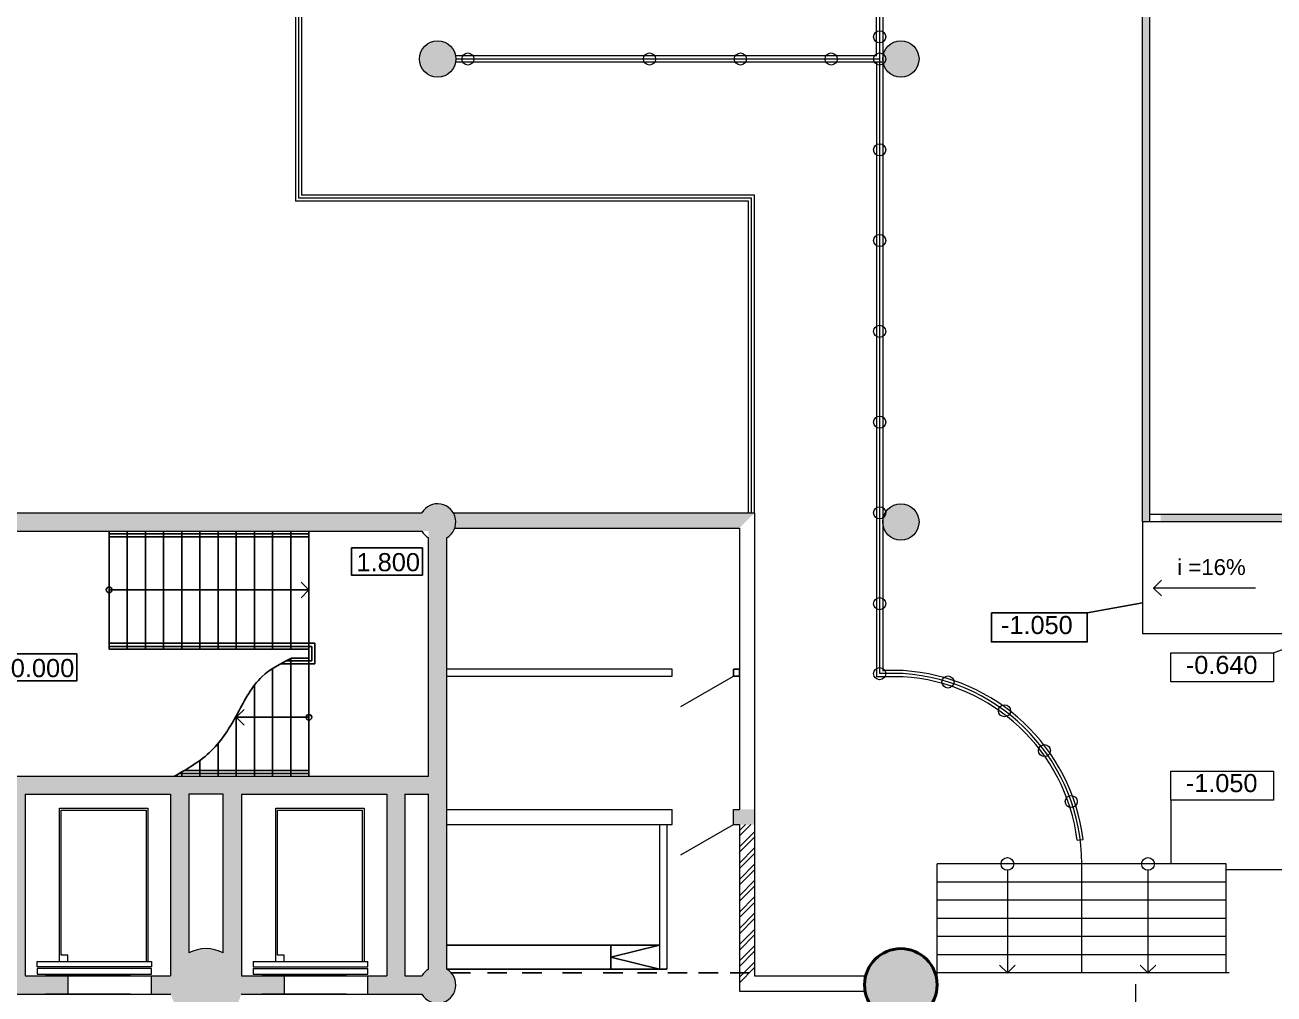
# Model space of a CAD drawing. Header units: millimetres. Extents: x 72919 to 485785, y -53256 to 338519.
# Drawn here: x 276220 to 296849, y 45275 to 61287 of the extents above; entities that cross this region are included whole.
import ezdxf
from ezdxf.enums import TextEntityAlignment as Align

# ---------------------------------------------------------------- set-up
doc = ezdxf.new("R2010")
doc.units = ezdxf.units.MM
doc.layers.add('1', color=7, linetype='Continuous')
for name, color, linetype, lineweight in [('door', 177, 'Continuous', 9), ('h', 7, 'Continuous', 9), ('lifts', 7, 'Continuous', 35), ('stairs', 4, 'Continuous', 5), ('wall', 5, 'Continuous', 40)]:
    doc.layers.add(name, color=color, linetype=linetype, lineweight=lineweight)
doc.styles.add('Arial Cyr', font='arial.ttf', dxfattribs={"width": 0.95})
doc.styles.add('STW_ARIAL', font='arial.ttf')
doc.styles.add('МВВ-22', font='arial.ttf', dxfattribs={"height": 300})

# ---------------------------------------------------------------- blocks, each defined once
blk = doc.blocks.new('Колонна ∅1200')
at = {"lineweight": 9, "ltscale": 400, "true_color": 0x000000}
h = blk.add_hatch(color=18, dxfattribs=at)
h.dxf.hatch_style = 1
edge = h.paths.add_edge_path()
edge.add_arc((0, 0), 600, 0, 360)
at = {"color": 18, "ltscale": 400, "true_color": 0x000000}
blk.add_circle((0, 0), 600, dxfattribs=at)

msp = doc.modelspace()

# ---------------------------------------------------------------- hatches: boundary and pattern name
at = {"ltscale": 500, "true_color": 0x000000}
h = msp.add_hatch(color=18, dxfattribs=at)
h.dxf.hatch_style = 1
edge = h.paths.add_edge_path()
edge.add_line((297409.71794, 53199.99864), (294975.43377, 53199.99944))
edge.add_line((294975.43377, 53199.99944), (294975.43614, 53074.99944))
edge.add_line((294975.43614, 53074.99944), (297379.30211, 53074.99944))
edge.add_arc((298094.40876, 52967.19392), 723.18708, 161.221227941, 171.426962129, ccw=False)
h.paths.add_polyline_path([(294800.43379, 60724.99944), (294675.43379, 60724.99944), (294675.43379, 53074.99954), (294800.43379, 53074.9995)])
h.paths.add_polyline_path([(294800.43379, 68074.8962), (294675.43379, 68074.8962), (294675.43379, 60724.99944), (294800.43379, 60724.99944)])
h.paths.add_polyline_path([(297960.43379, 62500.52744), (294800.43379, 62500.52744), (294800.43379, 62375.52744), (297960.43379, 62375.52744)])
h.paths.add_polyline_path([(298335.43379, 62500.52744), (297960.43379, 62500.52744), (297960.43379, 62375.52744), (298335.43379, 62375.52744)])
h.paths.add_polyline_path([(298710.43379, 62500.52744), (298335.43379, 62500.52744), (298335.43379, 62375.52744), (298710.43379, 62375.52744)])
h.paths.add_polyline_path([(299535.43379, 62500.52744), (298710.43379, 62500.52744), (298710.43379, 62375.52744), (299535.43379, 62375.52744)])
h = msp.add_hatch(color=18, dxfattribs=at)
h.dxf.hatch_style = 1
edge = h.paths.add_edge_path()
edge.add_line((279795.43379, 48574.90421), (282195.43379, 48574.90421))
edge.add_line((282195.43379, 48574.90421), (282195.43379, 45574.90421))
edge.add_line((282195.43379, 45574.90421), (281880.43379, 45574.90421))
edge.add_line((281880.43379, 45574.90421), (281880.43379, 45274.90421))
edge.add_line((281880.43379, 45274.90421), (282775.62616, 45274.90421))
edge.add_arc((283035.39595, 45424.94204), 299.98616, 210.009870694, 419.990129306)
edge.add_line((283185.43379, 45684.71183), (283185.43379, 52815.09659))
edge.add_arc((283035.43379, 53074.90421), 300, 300, 405.000000002)
edge.add_arc((283035.43379, 53074.90421), 300, 45.000000002, 150)
edge.add_line((282775.62616, 53224.90421), (275645.24141, 53224.90421))
edge.add_arc((275385.43379, 53074.90421), 300, 29.999999996, 240)
edge.add_line((275235.43379, 52815.09659), (275235.43379, 52654.90421))
edge.add_line((275235.43379, 52654.90421), (275535.43379, 52654.90421))
edge.add_line((275535.43379, 52654.90421), (275535.43379, 52815.09659))
edge.add_arc((275385.43379, 53074.90421), 300, 300, 330)
edge.add_line((275645.24141, 52924.90421), (282885.43379, 52924.90421))
edge.add_line((282885.43379, 52924.90421), (282885.43379, 48874.90421))
edge.add_line((282885.43379, 48874.90421), (275535.43379, 48874.90421))
edge.add_line((275535.43379, 48874.90421), (275535.43379, 50854.90421))
edge.add_line((275535.43379, 50854.90421), (275235.43379, 50854.90421))
edge.add_line((275235.43379, 50854.90421), (275235.43379, 45684.71183))
edge.add_arc((275385.47161, 45424.94204), 299.98616, 120.009868479, 329.990131521)
edge.add_line((275645.24141, 45274.90421), (276930.43379, 45274.90421))
edge.add_line((276930.43379, 45274.90421), (276930.43379, 45574.90421))
edge.add_line((276930.43379, 45574.90421), (276225.43379, 45574.90421))
edge.add_line((276225.43379, 45574.90421), (276225.43379, 48574.90421))
edge.add_line((276225.43379, 48574.90421), (278625.43379, 48574.90421))
edge.add_line((278625.43379, 48574.90421), (278625.43379, 45574.90421))
edge.add_line((278625.43379, 45574.90421), (278310.43379, 45574.90421))
edge.add_line((278310.43379, 45574.90421), (278310.43379, 45274.90421))
edge.add_line((278310.43379, 45274.90421), (278629.48628, 45274.90421))
edge.add_arc((279210.43379, 45424.90421), 600, 194.477512186, 345.522487814)
edge.add_line((279791.38129, 45274.90421), (280500.43379, 45274.90421))
edge.add_line((280500.43379, 45274.90421), (280500.43379, 45574.90421))
edge.add_line((280500.43379, 45574.90421), (279795.43379, 45574.90421))
edge.add_line((279795.43379, 45574.90421), (279795.43379, 48574.90421))
edge = h.paths.add_edge_path(flags=16)
edge.add_line((278925.43379, 45952.89569), (278925.43379, 48574.90421))
edge.add_line((278925.43379, 48574.90421), (279495.43379, 48574.90421))
edge.add_line((279495.43379, 48574.90421), (279495.43379, 45952.89569))
edge.add_arc((279210.43379, 45424.90421), 600, 61.640649966, 118.359350028)
edge = h.paths.add_edge_path(flags=16)
edge.add_line((275925.43379, 45574.90421), (275645.24141, 45574.90421))
edge.add_arc((275385.43379, 45424.90421), 300, 30, 60)
edge.add_line((275535.43379, 45684.71183), (275535.43379, 48574.90421))
edge.add_line((275535.43379, 48574.90421), (275925.43379, 48574.90421))
edge.add_line((275925.43379, 48574.90421), (275925.43379, 45574.90421))
edge = h.paths.add_edge_path(flags=16)
edge.add_line((282495.43379, 48574.90421), (282885.43379, 48574.90421))
edge.add_line((282885.43379, 48574.90421), (282885.43379, 45684.71183))
edge.add_arc((283035.43379, 45424.90421), 300, 120, 150)
edge.add_line((282775.62616, 45574.90421), (282495.43379, 45574.90421))
edge.add_line((282495.43379, 45574.90421), (282495.43379, 48574.90421))
h = msp.add_hatch(color=18, dxfattribs=at)
h.dxf.hatch_style = 1
h.paths.add_polyline_path([(283318.2765, 53224.90421), (283318.2765, 52974.90421), (288018.76342, 52974.90421), (288270.76342, 53224.90421)])
h = msp.add_hatch(color=18, dxfattribs=at)
h.dxf.hatch_style = 1
h.paths.add_polyline_path([(287919.6051, 48324.90421), (287919.6051, 48074.90421), (288270.76342, 48074.90421), (288270.76342, 48324.90421)])
at = {"layer": '1', "ltscale": 500, "true_color": 0x000000}
h = msp.add_hatch(color=18, dxfattribs=at)
h.dxf.hatch_style = 1
h.paths.add_polyline_path([(288270.76342, 53224.90421), (288020.76342, 52974.90421), (288020.76342, 48324.90421), (288270.76342, 48324.90421), (288270.76342, 53224.90421)], flags=0)
h = msp.add_hatch(color=18, dxfattribs=at)
h.dxf.hatch_style = 1
h.paths.add_polyline_path([(283185.43379, 50644.90421), (283185.43379, 50524.90421), (286907.6051, 50524.90421), (286907.6051, 50644.90421), (283185.43379, 50644.90421)], flags=0)
h = msp.add_hatch(color=18, dxfattribs=at)
h.dxf.hatch_style = 1
h.paths.add_polyline_path([(286907.6051, 48074.90421), (283185.43379, 48074.90421), (283185.43379, 48324.90421), (286907.6051, 48324.90421)], flags=0)
h = msp.add_hatch(color=18, dxfattribs=at)
h.dxf.hatch_style = 1
h.paths.add_polyline_path([(286700.76342, 45684.80706), (286700.76342, 48074.90421), (286820.76342, 48074.90421), (286820.76342, 45684.80706)], flags=0)
h = msp.add_hatch(color=18, dxfattribs=at)
h.dxf.hatch_style = 1
h.paths.add_polyline_path([(288018.76342, 45574.90421), (288018.76342, 45324.90421), (290093.84191, 45324.90421), (290093.84191, 45574.90421), (288018.76342, 45574.90421)], flags=0)
at = {"layer": 'wall', "lineweight": 18, "ltscale": 0.007407, "true_color": 0x000000}
h = msp.add_hatch(color=18, dxfattribs=at)
h.dxf.hatch_style = 1
edge = h.paths.add_edge_path()
edge.add_arc((283035.43379, 60724.99944), 300, 0, 360)
h = msp.add_hatch(color=18, dxfattribs=at)
h.dxf.hatch_style = 1
edge = h.paths.add_edge_path()
edge.add_arc((290685.43379, 60724.99944), 300, 0, 360)
h = msp.add_hatch(color=18, dxfattribs=at)
h.dxf.hatch_style = 1
edge = h.paths.add_edge_path()
edge.add_arc((290685.43379, 53074.99944), 300, 9, 369)
h = msp.add_hatch(color=18, dxfattribs=at)
h.dxf.hatch_style = 1
h.paths.add_polyline_path([(287920.6051, 50644.90421), (287920.6051, 50524.90421), (288020.76342, 50524.90421), (288020.76342, 50644.90421), (287920.6051, 50644.90421)], flags=0)

# ---------------------------------------------------------------- linework, layer by layer
at = {"color": 18, "ltscale": 500, "true_color": 0x000000}
for p, q in [((277610.43379, 51952.40421), (280910.43266, 51952.40627)), ((281005.43379, 51069.90421), (277610.43379, 51069.90421)), ((280955.43379, 51019.90421), (277610.43379, 51019.90421)), ((280955.43379, 50779.90421), (280955.43379, 51019.90421)), ((281005.43379, 50729.90421), (281005.43379, 51069.90421)), ((280533.16526, 50779.90421), (280955.43379, 50779.90421)), ((280439.89517, 50729.90421), (281005.43379, 50729.90421)), ((280910.43379, 49847.40421), (279695.4091, 49847.40345)), ((288020.76342, 47976.87112), (288118.79651, 48074.90421)), ((288020.76342, 47887.06852), (288208.59911, 48074.90421)), ((288020.76342, 47707.46344), (288270.76342, 47957.46344)), ((288020.76342, 47617.66084), (288270.76342, 47867.66084)), ((288020.76342, 47438.05575), (288270.76342, 47688.05575)), ((288020.76342, 47348.25315), (288270.76342, 47598.25315)), ((288020.76342, 47168.64807), (288270.76342, 47418.64807)), ((288020.76342, 47078.84547), (288270.76342, 47328.84547)), ((288020.76342, 46899.24039), (288270.76342, 47149.24039)), ((288020.76342, 46809.43779), (288270.76342, 47059.43779)), ((288020.76342, 46629.8327), (288270.76342, 46879.8327)), ((288020.76342, 46540.0301), (288270.76342, 46790.0301)), ((288020.76342, 46360.42502), (288270.76342, 46610.42502)), ((288020.76342, 46270.62242), (288270.76342, 46520.62242)), ((288020.76342, 46091.01734), (288270.76342, 46341.01734)), ((288020.76342, 46001.21474), (288270.76342, 46251.21474)), ((283185.43379, 46084.80706), (286700.76342, 46084.80706)), ((286700.76342, 46084.80706), (285895.97556, 45884.80706)), ((285895.97556, 46084.80706), (285895.97556, 45684.80706)), ((288020.76342, 45821.60965), (288270.76342, 46071.60965)), ((285895.97556, 45884.80706), (286700.76342, 45684.80706)), ((288020.76342, 45731.80705), (288270.76342, 45981.80705)), ((288020.76342, 45552.20197), (288270.76342, 45802.20197)), ((283185.43379, 45684.80706), (286820.76342, 45684.80706)), ((283259.04058, 45624.99944), (283580.00565, 45624.99944)), ((283859.72068, 45624.99944), (284180.68574, 45624.99944)), ((284433.13764, 45624.99944), (284754.10271, 45624.99944)), ((285097.58024, 45624.99944), (285418.54531, 45624.99944)), ((285771.09705, 45624.99944), (286092.06212, 45624.99944)), ((286335.3993, 45624.99944), (286656.36437, 45624.99944)), ((286835.97955, 45624.99944), (287156.94461, 45624.99944)), ((287345.67452, 45624.99944), (287666.63958, 45624.99944)), ((287864.4842, 45624.99944), (288185.44926, 45624.99944)), ((288020.76342, 45462.39937), (288270.76342, 45712.39937))]:
    msp.add_line(p, q, dxfattribs=at)
for points in [[(277610.43379, 50974.90421), (277610.43379, 52924.90421)], [(277610.43379, 52879.90421), (280910.43379, 52879.90421)], [(277610.43379, 52829.90421), (280910.43379, 52829.90421)], [(277910.43379, 50974.90421), (277910.43379, 52924.90421)], [(278210.43379, 50974.90421), (278210.43379, 52924.90421)], [(278510.43379, 50974.90421), (278510.43379, 52924.90421)], [(278810.43379, 50974.90421), (278810.43379, 52924.90421)], [(279110.43379, 50974.90421), (279110.43379, 52924.90421)], [(279410.43379, 50974.90421), (279410.43379, 52924.90421)], [(279710.43379, 50974.90421), (279710.43379, 52924.90421)], [(280010.43379, 50974.90421), (280010.43379, 52924.90421)], [(280310.43379, 50974.90421), (280310.43379, 52924.90421)], [(280610.43379, 50974.90421), (280610.43379, 52924.90421)], [(280910.43379, 48874.90421), (280910.43379, 52924.90421)], [(281610.56043, 52646.58698), (281610.56043, 52198.52986), (282784.35377, 52198.52986), (282784.35377, 52646.58698), (281610.56043, 52646.58698)], [(280782.01382, 51823.9824), (280910.4351, 51952.40383), (280782.01366, 52080.8251)], [(294988.78193, 52111.33402), (294860.36066, 51982.91259), (294988.78209, 51854.49132)], [(293763.3916, 51571.34718), (294676.60223, 51739.98646)], [(280910.43379, 50974.90421), (277610.43379, 50974.90421)], [(275900.56043, 50896.58698), (275900.56043, 50448.52986), (277074.35377, 50448.52986), (277074.35377, 50896.58698), (275900.56043, 50896.58698)], [(280610.43379, 48874.90421), (280610.43379, 50819.90421)], [(280910.43379, 50824.90421), (280620.13991, 50824.90421)], [(280310.43379, 48874.90421), (280310.43379, 50653.00414)], [(280010.43379, 48874.90421), (280010.43379, 50378.57091)], [(279838.85506, 49975.82602), (279710.43379, 49847.40459), (279838.85522, 49718.98332)], [(279710.43379, 48874.90421), (279710.43379, 49874.40511)], [(279410.43379, 48874.90421), (279410.43379, 49415.57353)], [(279110.43379, 48874.90421), (279110.43379, 49136.46912)], [(278768.58669, 48919.90421), (280910.43379, 48919.90421)], [(278810.43379, 48874.90421), (278810.43379, 48944.25203)], [(278853.92847, 48969.90421), (280910.43379, 48969.90421)], [(292317.05551, 45753.42077), (292445.47694, 45624.9995), (292573.89821, 45753.42093)], [(294638.83338, 45753.4209), (294767.25481, 45624.99963), (294895.67609, 45753.42106)], [(276560.43379, 45574.90421), (277960.43379, 45574.90421)], [(280130.43379, 45574.90421), (281530.43379, 45574.90421)], [(276560.43379, 45274.90421), (277960.43379, 45274.90421)], [(280130.43379, 45274.90421), (281530.43379, 45274.90421)]]:
    msp.add_lwpolyline(points, dxfattribs=at)
msp.add_lwpolyline([(292181.9327, 51571.35009), (293763.3916, 51571.34718), (293763.39078, 51091.94749), (292181.93188, 51091.9504)], close=True, dxfattribs=at)
for centre in [(277610.43379, 51952.40421), (280910.43379, 49847.40421)]:
    msp.add_circle(centre, 47.15975, dxfattribs=at)
msp.add_open_spline([(278681.72685, 48869.90421), (278684.62916, 48871.57088), (278687.53147, 48873.23754), (278690.43379, 48874.90421), (278907.10489, 48999.32869), (279349.12818, 49253.1628), (279735.51138, 49900.32275), (280051.47733, 50531.96426), (280440.43281, 50732.33018), (280610.43379, 50819.90421), (280613.66916, 50821.57088), (280616.90454, 50823.23754), (280620.13991, 50824.90421)], degree=3, knots=[-9.8613790165, -9.8613790165, -9.8613790165, -9.8613790165, 0, 0, 0, 736.1981615021, 1501.8926358691, 2223.837016862, 2784.3701225209, 2784.3701225209, 2784.3701225209, 2795.0379175044, 2795.0379175044, 2795.0379175044, 2795.0379175044], dxfattribs=at)
at = {"layer": 'door', "linetype": 'ByBlock', "ltscale": 100}
for p, q in [((287054.5797, 50024.90421), (287920.6051, 50524.90421)), ((287054.5797, 47574.90421), (287920.6051, 48074.90421))]:
    msp.add_line(p, q, dxfattribs=at)
at = {"layer": 'h', "ltscale": 0.007407}
for p, q in [((296841.01482, 50911.86273), (297780.94613, 51274.99944)), ((295145.90848, 48479.84856), (295145.91, 47424.99955)), ((294564.45005, 44834.27235), (294564.45109, 45438.14316))]:
    msp.add_line(p, q, dxfattribs=at)
for points in [[(295145.9093, 50911.86565), (296841.01482, 50911.86273), (296841.014, 50432.46305), (295145.90848, 50432.46596)], [(295145.9093, 48959.24825), (296841.01482, 48959.24534), (296841.014, 48479.84565), (295145.90848, 48479.84856)]]:
    msp.add_lwpolyline(points, close=True, dxfattribs=at)
at = {"layer": 'lifts', "color": 0, "lineweight": 20, "ltscale": 100000}
for p, q in [((279990.43379, 45814.90421), (279990.43379, 45724.90421)), ((279990.43379, 45694.90421), (279990.43379, 45604.90421)), ((276930.43379, 45274.90421), (278310.43379, 45274.90421)), ((280500.43379, 45274.90421), (281880.43379, 45274.90421))]:
    msp.add_line(p, q, dxfattribs=at)
for points in [[(276790.43379, 45814.90421), (276790.43379, 48344.90421), (278250.43379, 48344.90421), (278250.43379, 45814.90421)], [(276930.43379, 45814.90421), (276930.43379, 45914.90421), (276820.43379, 45914.90421), (276820.43379, 48314.90421), (278220.43379, 48314.90421), (278220.43379, 45814.90421)], [(280360.43379, 45814.90421), (280360.43379, 48344.90421), (281820.43379, 48344.90421), (281820.43379, 45814.90421)], [(280390.43379, 48314.90421), (281790.43379, 48314.90421), (281790.43379, 45814.90421)], [(280500.43379, 45914.90421), (280390.43379, 45914.90421), (280390.43379, 48314.90421)], [(279990.43379, 45814.90421), (281880.43379, 45814.90421)], [(280500.43379, 45814.90421), (280500.43379, 45914.90421)], [(281880.43379, 45724.90421), (281880.43379, 45814.90421)], [(279990.43379, 45724.90421), (281880.43379, 45724.90421)], [(279990.43379, 45694.90421), (281880.43379, 45694.90421)], [(279990.43379, 45604.90421), (281880.43379, 45604.90421)], [(281880.43379, 45604.90421), (281880.43379, 45694.90421)], [(276930.43379, 45574.90421), (278310.43379, 45574.90421)], [(280500.43379, 45574.90421), (281880.43379, 45574.90421)]]:
    msp.add_lwpolyline(points, dxfattribs=at)
for points in [[(276420.43379, 45814.90421), (278310.43379, 45814.90421), (278310.43379, 45724.90421), (276420.43379, 45724.90421)], [(278310.43379, 45694.90421), (276420.43379, 45694.90421), (276420.43379, 45604.90421), (278310.43379, 45604.90421)]]:
    msp.add_lwpolyline(points, close=True, dxfattribs=at)
at = {"layer": 'stairs', "color": 4, "lineweight": 18}
for p, q in [((294676.60223, 53074.99954), (294676.60223, 51224.99944)), ((296541.50656, 51982.91264), (294860.36066, 51982.91259)), ((297010.43379, 51224.99944), (294676.60223, 51224.99944)), ((296060.43379, 47424.99972), (291285.43367, 47424.99946)), ((291285.43379, 45424.99944), (291285.43367, 47424.99946)), ((292445.47686, 47319.96303), (292445.47694, 45624.99948)), ((294767.25473, 47319.96316), (294767.25481, 45624.99961)), ((296060.43379, 45624.99972), (296060.43379, 47424.99972)), ((297010.43379, 47324.99944), (296060.43379, 47324.99944)), ((296060.43379, 47124.99972), (291285.43369, 47124.99946)), ((296060.43379, 46824.99972), (291285.43371, 46824.99946)), ((296060.43379, 46524.99972), (291285.43372, 46524.99946)), ((296060.43379, 46224.99972), (291285.43374, 46224.99946)), ((296060.43379, 45924.99972), (291285.43376, 45924.99946)), ((296110.43379, 45624.99973), (291285.43377, 45624.99938))]:
    msp.add_line(p, q, dxfattribs=at)
for centre in [(292445.47685, 47424.99952), (294767.25473, 47424.99965)]:
    msp.add_circle(centre, 105.03649, dxfattribs=at)
at = {"layer": 'wall', "color": 18, "lineweight": 18, "ltscale": 0.007407, "true_color": 0x000000}
for p, q in [((294675.43379, 53074.99954), (294675.43379, 76024.19027)), ((294800.43379, 53074.9995), (294800.43379, 75899.19056)), ((290285.43531, 60774.90421), (290285.43531, 72629.99944)), ((290335.43531, 72629.99944), (290335.43531, 50568.64367)), ((290385.43531, 72629.99944), (290385.43531, 50610.90571)), ((280685.43531, 63073.91695), (280685.43531, 58374.87075)), ((280735.43531, 63023.91695), (280735.43531, 58424.87075)), ((280785.43531, 62973.91695), (280785.43531, 58474.87075)), ((290285.43531, 60774.90421), (283331.15258, 60774.90421)), ((290385.43531, 60674.90421), (283331.32511, 60674.90421)), ((290335.43531, 60724.90421), (283335.43487, 60724.90421)), ((290285.43531, 60674.90421), (290285.43531, 50518.54095)), ((288218.76342, 58424.87075), (280735.43531, 58424.87075)), ((288268.76342, 58474.87075), (280785.43531, 58474.87075)), ((288218.76342, 53224.90421), (288218.76342, 58424.87075)), ((288268.76342, 53224.90421), (288268.76342, 58474.87075)), ((288168.76342, 58374.87075), (280685.43531, 58374.87075)), ((288168.76342, 53224.90421), (288168.76342, 58374.87075)), ((297660.43612, 53074.99856), (294675.43379, 53074.99954)), ((297660.43617, 53199.99856), (294800.43379, 53199.9995)), ((286910.6051, 50644.90421), (283185.43379, 50644.90421)), ((286910.6051, 50524.90421), (286910.6051, 50644.90421)), ((290722.93525, 50568.64367), (290335.43531, 50568.64367)), ((290722.93525, 50618.74318), (290385.43531, 50618.74318)), ((283185.43379, 50524.90421), (286910.6051, 50524.90421)), ((290722.93525, 50518.54095), (290285.43531, 50518.54095)), ((283185.43379, 48324.90421), (286910.6051, 48324.90421)), ((286910.6051, 48074.90421), (286910.6051, 48324.90421)), ((287920.6051, 48324.90421), (288020.76342, 48324.90421)), ((287920.6051, 48074.90421), (287920.6051, 48324.90421)), ((283185.43379, 48074.90421), (286910.6051, 48074.90421)), ((286820.76342, 48074.90421), (286820.76342, 45684.80706)), ((287920.6051, 48074.90421), (288020.76342, 48074.90421)), ((293598.07538, 47816.79502), (293697.2735, 47829.43359)), ((293672.93373, 45624.99952), (293672.93373, 47424.99956)), ((276930.43379, 45574.90421), (276930.43379, 45274.90421)), ((278310.43379, 45274.90421), (278310.43379, 45574.90421)), ((280500.43379, 45574.90421), (280500.43379, 45274.90421)), ((281880.43379, 45274.90421), (281880.43379, 45574.90421))]:
    msp.add_line(p, q, dxfattribs=at)
for points in [[(275645.24141, 53224.90421), (282775.62616, 53224.90421)], [(283295.24141, 53224.90421), (288270.76342, 53224.90421), (288270.76342, 45574.90421), (290104.4617, 45574.90421)], [(275645.24141, 52924.90421), (282775.62616, 52924.90421)], [(282885.43379, 48874.90421), (282885.43379, 52815.09659)], [(283185.43379, 45684.71183), (283185.43379, 52815.09659)], [(283318.2765, 52974.90421), (288020.76342, 52974.90421), (288020.76342, 48324.90421)], [(288020.76342, 50524.90421), (287920.6051, 50524.90421), (287920.6051, 50644.90421), (288020.76342, 50644.90421)], [(287920.6051, 50644.90421), (287920.6051, 50524.90421), (288020.76342, 50524.90421), (288020.76342, 50644.90421), (287920.6051, 50644.90421)], [(275535.43379, 48874.90421), (282885.43379, 48874.90421)], [(276225.43379, 48574.90421), (278625.43379, 48574.90421)], [(276225.43379, 48574.90421), (276225.43379, 45574.90421)], [(278625.43379, 48574.90421), (278625.43379, 45574.90421)], [(279495.43379, 48574.90421), (278925.43379, 48574.90421)], [(278925.43379, 48574.90421), (278925.43379, 45952.89569)], [(279495.43379, 45952.89569), (279495.43379, 48574.90421)], [(279795.43379, 48574.90421), (279795.43379, 45574.90421)], [(279795.43379, 48574.90421), (282195.43379, 48574.90421)], [(282195.43379, 48574.90421), (282195.43379, 45574.90421)], [(282495.43379, 48574.90421), (282885.43379, 48574.90421)], [(282495.43379, 48574.90421), (282495.43379, 45574.90421)], [(282885.43379, 45684.71183), (282885.43379, 48574.90421)], [(286700.76342, 48074.90421), (286700.76342, 45684.80706), (286820.76342, 45684.80706)], [(288020.76342, 48074.90421), (288020.76342, 45324.90421), (290093.84191, 45324.90421)], [(276225.43379, 45574.90421), (276930.43379, 45574.90421)], [(278310.43379, 45574.90421), (278625.43379, 45574.90421)], [(279795.43379, 45574.90421), (280500.43379, 45574.90421)], [(281880.43379, 45574.90421), (282195.43379, 45574.90421)], [(282495.43379, 45574.90421), (282775.62616, 45574.90421)], [(275645.24141, 45274.90421), (276930.43379, 45274.90421)], [(278310.43379, 45274.90421), (278629.48628, 45274.90421)], [(279791.38129, 45274.90421), (280500.43379, 45274.90421)], [(281880.43379, 45274.90421), (282775.62616, 45274.90421)]]:
    msp.add_lwpolyline(points, dxfattribs=at)
for centre, radius in [((290335.43531, 61091.11912), 100), ((283035.43379, 60724.99944), 300), ((290685.43379, 60724.99944), 300), ((283535.43379, 60724.90421), 100), ((286535.43379, 60724.90421), 100), ((288035.43379, 60724.90421), 100), ((289535.43379, 60724.90421), 100), ((290335.43531, 60724.90421), 100), ((290335.43531, 59224.90421), 100), ((290335.43531, 57724.90421), 100), ((290335.43531, 56224.90421), 100), ((290335.43531, 54724.90421), 100), ((290335.43531, 53224.90421), 100), ((290685.43379, 53074.99944), 300), ((290335.43531, 51724.90421), 100), ((290335.43531, 50568.64367), 100), ((291463.96908, 50431.15183), 100), ((292398.40331, 49955.83203), 100), ((293056.30401, 49297.03973), 100), ((293499.8488, 48454.79387), 100)]:
    msp.add_circle(centre, radius, dxfattribs=at)
for centre, radius, start, end in [((283035.43379, 53074.90421), 300, 300, 150.000000015), ((283035.43379, 53074.90421), 300, 209.999999985, 240), ((290522.93373, 47424.99939), 3200, 7.260784552, 86.416650981), ((290522.93373, 47424.99939), 3150, 0.000003188, 86.359696404), ((290522.93373, 47424.99939), 3100, 7.260784552, 86.30090076), ((279210.43379, 45424.90421), 600, 61.640649966, 118.359350034), ((283035.43379, 45424.99944), 300, 209.999999985, 60), ((283035.43379, 45424.90421), 300, 120, 150.000000015)]:
    msp.add_arc(centre, radius, start, end, dxfattribs=at)

# ---------------------------------------------------------------- block references
msp.add_blockref('Колонна ∅1200', (290685.43379, 45424.99944), dxfattribs=at)

# ---------------------------------------------------------------- texts
at = {"color": 18, "ltscale": 500, "true_color": 0x000000, "style": 'Arial Cyr'}
for s, p in [('1.800', (281695.49702, 52260.87707)), ('0.000', (275985.49702, 50510.87707))]:
    msp.add_text(s, height=300, dxfattribs=at).set_placement(p)
at = {"color": 5, "linetype": 'Continuous', "lineweight": 25, "ltscale": 100, "style": 'МВВ-22'}
msp.add_text('i =16%%%', height=262.5, rotation=0.000002743, dxfattribs=at).set_placement((295815.65021, 52329.2285), align=Align.MIDDLE_CENTER)
at = {"color": 18, "ltscale": 500, "true_color": 0x000000, "style": 'STW_ARIAL'}
msp.add_text('-1.050', height=298.8, rotation=0.000098451, dxfattribs=at).set_placement((292932.01181, 51372.78288), align=Align.MIDDLE_CENTER)
at = {"layer": 'h', "ltscale": 0.007407, "style": 'STW_ARIAL'}
for s, p in [('-0.640', (295984.01515, 50713.29842)), ('-1.050', (295984.01515, 48760.68103))]:
    msp.add_text(s, height=298.8, rotation=359.999901549, dxfattribs=at).set_placement(p, align=Align.MIDDLE_CENTER)

doc.saveas('drawing.dxf')
